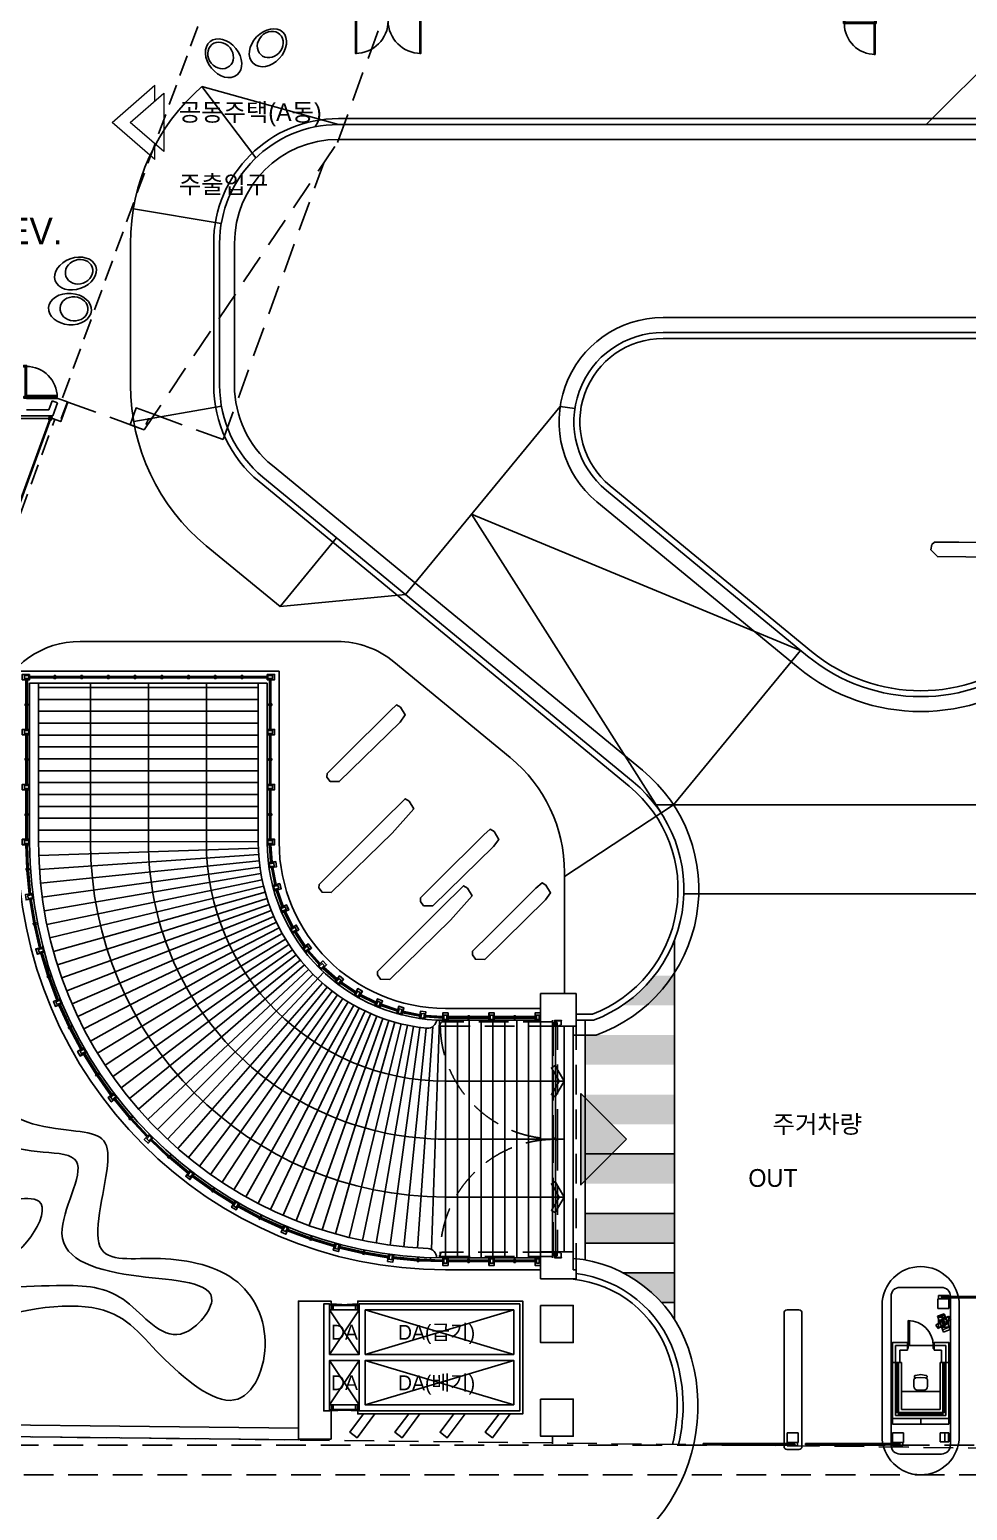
# Model space of a CAD drawing. Header units: millimetres. Extents: x -7616 to 421613, y 91067 to 341353.
# Drawn here: x 123997 to 155569, y 148621 to 198462 of the extents above; entities that cross this region are included whole.
import ezdxf
from ezdxf.enums import TextEntityAlignment as Align

# ---------------------------------------------------------------- set-up
doc = ezdxf.new("R2010")
doc.units = ezdxf.units.MM
doc.header["$LTSCALE"] = 500
doc.header["$MEASUREMENT"] = 0
for name, pattern in [('H0', [0.3, 0.2, -0.1]), ('HIDDEN', [2, 1, -1]), ('HOON1', [3, 2, -1])]:
    doc.linetypes.add(name, pattern=pattern)
doc.layers.get('0').update_dxf_attribs({"linetype": 'CONTINUOUS'})
doc.layers.add('e-plan', color=9, linetype='CONTINUOUS')
doc.styles.add('돋움', font='Dotum.ttf')

# ---------------------------------------------------------------- blocks, each defined once
blk = doc.blocks.new('A$C633402C3')
at = {"layer": 'e-plan'}
for points in [[(72412, 75186), (71734, 75186, -0.078605), (70658, 74186), (72412, 74186)], [(72412, 65186), (70687, 65186, -0.091551), (71980, 64186), (72412, 64186)]]:
    blk.add_hatch(color=256, dxfattribs=at).paths.add_polyline_path(points)
for p, q in [((72412, 63618), (72412, 76372)), ((69405, 65618), (69405, 73686)), ((69405, 69186), (72405, 69186)), ((69412, 69186), (72412, 69186)), ((69405, 67186), (72405, 67186)), ((69412, 67186), (72412, 67186)), ((69405, 66186), (72405, 66186)), ((69405, 66186), (72405, 66186)), ((69412, 66186), (72412, 66186)), ((69412, 66186), (72412, 66186)), ((70687, 65186), (72412, 65186)), ((71980, 64186), (72412, 64186))]:
    blk.add_line(p, q, dxfattribs=at)
for points in [[(81169, 89775), (81079, 89694), (81050, 89517), (81266, 89292), (84127, 89259), (85219, 89322), (85292, 89617), (85255, 89767), (84178, 89769), (81988, 89774)], [(81169, 89775), (81079, 89694), (81050, 89517), (81266, 89292), (84127, 89259), (85219, 89322), (85292, 89617), (85255, 89767), (84178, 89769), (81988, 89774)], [(60722, 81993), (60716, 81872), (60820, 81727), (61133, 81720), (63180, 83720), (63352, 83961), (63194, 84221), (63062, 84301), (62855, 84116), (61302, 82572)], [(60453, 78259), (60446, 78139), (60551, 77993), (60863, 77987), (62910, 79987), (63637, 80803), (63479, 81063), (63348, 81143), (62585, 80383), (61033, 78839)], [(63869, 77805), (63863, 77684), (63967, 77539), (64280, 77533), (66326, 79533), (66498, 79773), (66341, 80034), (66209, 80114), (66001, 79929), (64449, 78385)], [(65617, 76007), (65611, 75887), (65715, 75741), (66028, 75735), (68075, 77735), (68247, 77976), (68089, 78236), (67957, 78316), (67750, 78131), (66197, 76587)], [(62421, 75329), (62414, 75209), (62519, 75063), (62831, 75057), (64878, 77057), (65605, 77873), (65447, 78133), (65316, 78213), (64553, 77453), (63001, 75909)]]:
    blk.add_lwpolyline(points, close=True, dxfattribs=at)
blk.add_lwpolyline([(68711, 74586), (68711, 78665, 0.224207), (66889, 82526), (62968, 85752, 0.173861), (61062, 86436), (52403, 86436, 0.315299), (49584, 84462), (43369, 67386), (42758, 67386)], format="xyb", dxfattribs=at)
for points in [[(90552, 80936), (71790, 80936)], [(90889, 77936), (72721, 77936)], [(15397, 60476), (27680, 60317), (59755, 59958)], [(14699, 60086), (27675, 59917), (59755, 59557), (59755, 59958)]]:
    blk.add_lwpolyline(points, dxfattribs=at)
for centre, major_axis in [((57235, 106066), (-455, 562)), ((58729, 106420), (498, 525)), ((52252, 98819), (681, 243)), ((52066, 97622), (721, -50))]:
    blk.add_ellipse(centre, major_axis=major_axis, ratio=0.72962, dxfattribs=at)
at = {"layer": 'e-plan', "extrusion": (0, 0, -1)}
for centre, major_axis in [((57137, 106159), (-295, 365)), ((58808, 106529), (323, 340)), ((52372, 98880), (442, 157)), ((52201, 97631), (468, -33))]:
    blk.add_ellipse(centre, major_axis=major_axis, ratio=0.866923, start_param=-3.141592653589793, end_param=3.141592653589793, dxfattribs=at)
at = {"layer": 'e-plan'}
blk.add_open_spline([(48669, 77394), (49061, 77661), (50974, 77217), (48306, 70495), (52370, 69908), (53825, 69839), (52391, 65366), (54831, 65834), (57909, 65297), (59035, 62762), (57751, 59971), (54681, 62704), (53392, 64526), (47220, 63433), (46421, 59406), (40974, 61780), (42495, 65529), (46388, 64466), (47783, 65342), (50813, 66517), (48639, 66974), (45867, 66088), (44995, 68350), (47435, 71632), (48846, 73631), (48623, 75614), (48277, 77127), (48669, 77394)], degree=3, dxfattribs=at)
at = {"layer": 'e-plan', "start_tangent": (-0.999534, -0.030524), "end_tangent": (-0.999534, -0.030524)}
blk.add_spline([(50209, 67667), (47209, 68001), (46987, 69782), (48551, 71684), (49685, 69675), (52283, 68932), (51795, 66510), (54380, 65070), (56838, 64235), (55790, 63122), (53964, 64213), (51850, 64759), (48842, 64824), (50746, 66396), (51016, 67596), (50209, 67667)], degree=3, dxfattribs=at)
at = {"layer": 'e-plan'}
for points in [[(69405, 73186), (72405, 73186), (69405, 72186), (72405, 72186)], [(69412, 73186), (72412, 73186), (69412, 72186), (72412, 72186)], [(69405, 71186), (72405, 71186), (69405, 70186), (72405, 70186)], [(69412, 71186), (72412, 71186), (69412, 70186), (72412, 70186)], [(69405, 69186), (72405, 69186), (69405, 68186), (72405, 68186)], [(69412, 69186), (72412, 69186), (69412, 68186), (72412, 68186)], [(69405, 67186), (72405, 67186), (69405, 66186), (72405, 66186)], [(69412, 67186), (72412, 67186), (69412, 66186), (72412, 66186)]]:
    blk.add_solid(points, dxfattribs=at)
blk = doc.blocks.new('frame')
blk.add_lwpolyline([(15, 115), (0, 115), (0, -115), (15, -115)], close=True)
blk.add_lwpolyline([(15, -105), (145, -105), (175, -75), (175, -25), (195, -25), (195, 25), (195, 25), (145, 25), (145, 75), (115, 105), (15, 105)])
blk = doc.blocks.new('hinge')
at = {"layer": 'e-plan'}
for p, q in [((-50, 35), (-35, 50)), ((-50, -10), (-50, 35)), ((-35, 50), (80, 50)), ((50, 20), (80, 20)), ((50, 0), (50, 20)), ((50, 0), (50, -66)), ((-50, 0), (-50, -66)), ((-50, -66), (50, -66))]:
    blk.add_line(p, q, dxfattribs=at)
at = {"layer": 'e-plan', "linetype": 'HIDDEN', "ltscale": 20}
for radius in [40, 25]:
    blk.add_circle((0, 0), radius, dxfattribs=at)
at = {"layer": 'e-plan', "linetype": 'Continuous'}
for radius in [20, 18]:
    blk.add_circle((0, 0), radius, dxfattribs=at)
blk = doc.blocks.new('A$C43176598')
at = {"layer": 'e-plan', "linetype": 'HOON1'}
for points in [[(-80, 3900), (-50, 3900), (-50, 3814), (50, 3814), (50, 3915), (35, 3930), (-80, 3930), (-80, 3950), (-3828, 3950), (-3828, 3930), (-3858, 3930), (-3893, 3830), (-3893, 3813), (-3873, 3813), (-3873, 3804), (-95, 3804), (-95, 3824), (-80, 3824)], [(50, -3814), (-50, -3814), (-50, -3900), (-80, -3900), (-80, -3824), (-95, -3824), (-95, -3804), (-3828, -3804), (-3828, -3824), (-3858, -3824), (-3858, -3830), (-3893, -3930), (-3893, -3935), (-3924, -3935), (-3924, -3941), (-3873, -3941), (-3873, -3950), (-80, -3950), (-80, -3930), (35, -3930), (50, -3915)]]:
    blk.add_lwpolyline(points, close=True, dxfattribs=at)
for points in [[(-70, 52), (-50, 52), (-50, 22), (50, -12), (61, -12), (61, -44), (67, -44), (67, 8), (76, 8), (76, 3785), (56, 3785), (56, 3800), (-70, 3800), (-70, 52)], [(-70, -8), (-61, -8), (-61, 44), (-55, 44), (-55, 12), (-50, 12), (50, -22), (56, -22), (56, -52), (76, -52), (76, -3785), (56, -3785), (56, -3800), (-70, -3800), (-70, -8)]]:
    blk.add_lwpolyline(points, dxfattribs=at)
for centre, start, end in [((0, 3880), 180.9944, 270), ((0, -3880), 90, 180)]:
    blk.add_arc(centre, 3875, start, end, dxfattribs=at)
at = {"layer": 'e-plan', "linetype": 'HOON1', "xscale": -1, "rotation": 90}
for name, p in [('frame', (91, 3995)), ('hinge', (0, 3880))]:
    blk.add_blockref(name, p, dxfattribs=at)
at = {"layer": 'e-plan', "linetype": 'HOON1', "rotation": 90}
for name, p in [('hinge', (0, -3880)), ('frame', (91, -3995))]:
    blk.add_blockref(name, p, dxfattribs=at)
blk = doc.blocks.new('01420star03')
at = {"layer": 'e-plan'}
blk.add_lwpolyline([(0, -0.58), (1.75, 0.43), (1.5, 0.86), (0, 0), (-1.5, 0.86), (-1.75, 0.43)], close=True, dxfattribs=at)
blk = doc.blocks.new('A$C490C4C58')
at = {"layer": 'e-plan', "lineweight": 0}
for p, q in [((-150, 361), (-150, 625)), ((-150, -625), (-150, -361))]:
    blk.add_line(p, q, dxfattribs=at)
blk.add_lwpolyline([(-150, -625), (-872, 0), (-150, 625)], dxfattribs=at)
blk.add_lwpolyline([(0, 491), (0, -491), (-566, 0)], close=True, dxfattribs=at)
blk = doc.blocks.new('A$C6A435310')
at = {"layer": 'e-plan'}
for p, q in [((-2415, -5793), (-2415, -4953)), ((-2375, -5793), (-2375, -4953)), ((-2845, -6368), (-2845, -5793)), ((-2445, -5793), (-2845, -5793)), ((-2695, -6368), (-2695, -5943)), ((-2445, -5943), (-2695, -5943)), ((-2445, -5943), (-2445, -5793)), ((-1575, -5793), (-2415, -5793)), ((-1145, -5793), (-1545, -5793)), ((-1545, -5943), (-1545, -5793)), ((-1295, -5943), (-1545, -5943)), ((-1295, -6368), (-1295, -5943)), ((-1145, -6368), (-1145, -5793)), ((-2945, -6368), (-2945, -8243)), ((-2695, -6368), (-2845, -6368)), ((-2845, -8043), (-2845, -6418)), ((-2745, -8043), (-2745, -6418)), ((-2695, -6368), (-2645, -6368)), ((-2645, -7943), (-2645, -6368)), ((-1345, -7943), (-1345, -6368)), ((-1295, -6368), (-1345, -6368)), ((-1295, -6368), (-1145, -6368)), ((-1245, -8043), (-1245, -6418)), ((-1145, -8043), (-1145, -6418)), ((-1045, -6368), (-1045, -8243)), ((-2224, -6977), (-2224, -7162)), ((-2166, -6797), (-1995, -6770)), ((-1995, -6868), (-2158, -6884)), ((-1995, -6770), (-1995, -6770)), ((-1995, -6770), (-1995, -6770)), ((-1995, -6770), (-1994, -6770)), ((-1832, -6884), (-1995, -6868)), ((-1994, -6770), (-1994, -6770)), ((-1994, -6770), (-1824, -6797)), ((-1767, -7162), (-1767, -6977)), ((-2645, -7343), (-1345, -7343)), ((-2094, -7293), (-1897, -7293)), ((-2645, -7943), (-1345, -7943)), ((-2945, -8243), (-1045, -8243)), ((-2945, -8243), (-2945, -8443)), ((-2945, -8443), (-1045, -8443)), ((-2745, -8043), (-1245, -8043)), ((-2745, -8143), (-1245, -8143)), ((-1995, -8443), (-1995, -8243)), ((-1045, -8243), (-1045, -8443))]:
    blk.add_line(p, q, dxfattribs=at)
for points in [[(-2445, -5793), (-2445, -5693), (-2945, -5693), (-2945, -6368), (-2845, -6368)], [(-1545, -5793), (-1545, -5693), (-1045, -5693), (-1045, -6368), (-1145, -6368)]]:
    blk.add_lwpolyline(points, dxfattribs=at)
for points in [[(-2415, -5893), (-2445, -5893), (-2445, -5793), (-2415, -5793)], [(-1545, -5893), (-1575, -5893), (-1575, -5793), (-1545, -5793)], [(-2845, -6418), (-2845, -6368), (-2745, -6368), (-2745, -6418)], [(-2800, -6418), (-2800, -7205), (-2790, -7205), (-2790, -6418)], [(-1145, -6418), (-1145, -6368), (-1245, -6368), (-1245, -6418)], [(-1190, -6418), (-1190, -7205), (-1200, -7205), (-1200, -6418)], [(-2845, -7255), (-2845, -7205), (-2745, -7205), (-2745, -7255)], [(-2800, -8043), (-2800, -7255), (-2790, -7255), (-2790, -8043)], [(-1145, -7255), (-1145, -7205), (-1245, -7205), (-1245, -7255)], [(-1190, -8043), (-1190, -7255), (-1200, -7255), (-1200, -8043)], [(-2845, -8143), (-2845, -8043), (-2745, -8043), (-2745, -8143)], [(-2745, -8098), (-2020, -8098), (-2020, -8088), (-2745, -8088)], [(-2020, -8143), (-1970, -8143), (-1970, -8043), (-2020, -8043)], [(-1245, -8098), (-1970, -8098), (-1970, -8088), (-1245, -8088)], [(-1145, -8143), (-1145, -8043), (-1245, -8043), (-1245, -8143)]]:
    blk.add_lwpolyline(points, close=True, dxfattribs=at)
for centre, radius, start, end in [((-2415, -5793), 840, 0, 90), ((-2093, -6977), 131, 132.9707, 180.0284), ((-2166, -6841), 44.5, 157.6338, 180.0053), ((-2166, -6841), 44.5, 179.9948, 202.3662), ((-2166, -6841), 44.3, 135.1949, 157.6413), ((-2166, -6841), 44.3, 202.3587, 224.8051), ((-2166, -6841), 43.9, 112.642, 135.195), ((-2166, -6841), 43.9, 224.805, 247.358), ((-2166, -6840), 43.7, 90.0054, 112.6345), ((-2166, -6841), 43.7, 247.3655, 269.9946), ((-2166, -6841), 43.7, 270.0006, 281.1399), ((-1824, -6841), 43.7, 258.8601, 269.9994), ((-1824, -6840), 43.7, 67.3655, 89.9946), ((-1824, -6841), 43.7, 270.0054, 292.6345), ((-1898, -6977), 131, 359.9717, 46.7919), ((-1824, -6841), 43.9, 44.805, 67.358), ((-1824, -6841), 43.9, 292.642, 315.195), ((-1824, -6841), 44.3, 22.3587, 44.8051), ((-1824, -6841), 44.3, 315.1949, 337.6413), ((-1824, -6841), 44.5, 359.9948, 22.3662), ((-1824, -6841), 44.5, 337.6338, 0.0052), ((-2093, -7162), 131, 179.9611, 269.9611), ((-1897, -7162), 131, 270.0389, 0.0389)]:
    blk.add_arc(centre, radius, start, end, dxfattribs=at)
blk = doc.blocks.new('A$C59DA3BDD')
at = {"layer": 'e-plan'}
for points in [[(-14000, 5640), (-14000, 5460), (-14250, 5460), (-14250, 5640)], [(-14001, 5639), (-14001, 5461), (-14249, 5461), (-14249, 5639)], [(-14025, 5600), (-14025, 5500), (-14175, 5500), (-14175, 5600)], [(-13175, 5530), (-13175, 5570), (-14000, 5570), (-14000, 5530)], [(-13175, 5600), (-13125, 5600), (-13125, 5500), (-13175, 5500)], [(-12275, 5530), (-12275, 5570), (-13125, 5570), (-13125, 5530)], [(-12275, 5600), (-12225, 5600), (-12225, 5500), (-12275, 5500)], [(-11375, 5530), (-11375, 5570), (-12225, 5570), (-12225, 5530)], [(-11375, 5600), (-11325, 5600), (-11325, 5500), (-11375, 5500)], [(-10475, 5530), (-10475, 5570), (-11325, 5570), (-11325, 5530)], [(-10475, 5600), (-10425, 5600), (-10425, 5500), (-10475, 5500)], [(-9575, 5530), (-9575, 5570), (-10425, 5570), (-10425, 5530)], [(-9575, 5600), (-9525, 5600), (-9525, 5500), (-9575, 5500)], [(-8675, 5530), (-8675, 5570), (-9525, 5570), (-9525, 5530)], [(-8675, 5600), (-8625, 5600), (-8625, 5500), (-8675, 5500)], [(-7775, 5530), (-7775, 5570), (-8625, 5570), (-8625, 5530)], [(-7775, 5600), (-7725, 5600), (-7725, 5500), (-7775, 5500)], [(-6875, 5530), (-6875, 5570), (-7725, 5570), (-7725, 5530)], [(-6875, 5600), (-6825, 5600), (-6825, 5500), (-6875, 5500)], [(-6825, 5530), (-6825, 5570), (-6000, 5570), (-6000, 5530)], [(-6000, 5640), (-6000, 5460), (-5750, 5460), (-5750, 5640)], [(-5999, 5639), (-5999, 5461), (-5751, 5461), (-5751, 5639)], [(-5975, 5600), (-5975, 5500), (-5825, 5500), (-5825, 5600)], [(-14075, 5460), (-14125, 5460), (-14125, 4650), (-14075, 4650)], [(-14098, 5460), (-14102, 5460), (-14102, 4650), (-14098, 4650)], [(-5925, 5460), (-5875, 5460), (-5875, 4650), (-5925, 4650)], [(-5902, 5460), (-5898, 5460), (-5898, 4650), (-5902, 4650)], [(-14150, 4650), (-14150, 4600), (-14050, 4600), (-14050, 4650)], [(-14075, 3790), (-14125, 3790), (-14125, 4600), (-14075, 4600)], [(-14098, 3790), (-14102, 3790), (-14102, 4600), (-14098, 4600)], [(-5850, 4650), (-5850, 4600), (-5950, 4600), (-5950, 4650)], [(-5925, 3790), (-5875, 3790), (-5875, 4600), (-5925, 4600)], [(-5902, 3790), (-5898, 3790), (-5898, 4600), (-5902, 4600)], [(-14000, 3790), (-14000, 3610), (-14250, 3610), (-14250, 3790)], [(-14001, 3789), (-14001, 3611), (-14249, 3611), (-14249, 3789)], [(-14025, 3750), (-14025, 3650), (-14175, 3650), (-14175, 3750)], [(-14075, 3610), (-14125, 3610), (-14125, 2800), (-14075, 2800)], [(-14098, 3610), (-14102, 3610), (-14102, 2800), (-14098, 2800)], [(-6000, 3790), (-6000, 3610), (-5750, 3610), (-5750, 3790)], [(-5999, 3789), (-5999, 3611), (-5751, 3611), (-5751, 3789)], [(-5975, 3750), (-5975, 3650), (-5825, 3650), (-5825, 3750)], [(-5925, 3610), (-5875, 3610), (-5875, 2800), (-5925, 2800)], [(-5902, 3610), (-5898, 3610), (-5898, 2800), (-5902, 2800)], [(-14150, 2750), (-14150, 2800), (-14050, 2800), (-14050, 2750)], [(-14075, 1940), (-14125, 1940), (-14125, 2750), (-14075, 2750)], [(-14098, 1940), (-14102, 1940), (-14102, 2750), (-14098, 2750)], [(-5850, 2750), (-5850, 2800), (-5950, 2800), (-5950, 2750)], [(-5925, 1940), (-5875, 1940), (-5875, 2750), (-5925, 2750)], [(-5902, 1940), (-5898, 1940), (-5898, 2750), (-5902, 2750)], [(-14000, 1940), (-14000, 1760), (-14250, 1760), (-14250, 1940)], [(-14001, 1939), (-14001, 1761), (-14249, 1761), (-14249, 1939)], [(-14025, 1900), (-14025, 1800), (-14175, 1800), (-14175, 1900)], [(-14075, 1760), (-14125, 1760), (-14125, 950), (-14075, 950)], [(-14098, 1760), (-14102, 1760), (-14102, 950), (-14098, 950)], [(-6000, 1940), (-6000, 1760), (-5750, 1760), (-5750, 1940)], [(-5999, 1939), (-5999, 1761), (-5751, 1761), (-5751, 1939)], [(-5975, 1900), (-5975, 1800), (-5825, 1800), (-5825, 1900)], [(-5925, 1760), (-5875, 1760), (-5875, 950), (-5925, 950)], [(-5902, 1760), (-5898, 1760), (-5898, 950), (-5902, 950)], [(-14150, 950), (-14150, 900), (-14050, 900), (-14050, 950)], [(-14075, 90), (-14125, 90), (-14125, 900), (-14075, 900)], [(-14098, 90), (-14102, 90), (-14102, 900), (-14098, 900)], [(-5850, 950), (-5850, 900), (-5950, 900), (-5950, 950)], [(-5925, 90), (-5875, 90), (-5875, 900), (-5925, 900)], [(-5902, 90), (-5898, 90), (-5898, 900), (-5902, 900)], [(-14000, 90), (-14000, -90), (-14250, -90), (-14250, 90)], [(-14001, 89), (-14001, -89), (-14249, -89), (-14249, 89)], [(-14025, 50), (-14025, -50), (-14175, -50), (-14175, 50)], [(-6000, 90), (-6000, -90), (-5750, -90), (-5750, 90)], [(-5999, 89), (-5999, -89), (-5751, -89), (-5751, 89)], [(-5975, 50), (-5975, -50), (-5825, -50), (-5825, 50)], [(-14075, -90), (-14125, -90), (-14096, -899), (-14046, -896)], [(-14074, -897), (-14069, -897), (-14097, -90), (-14102, -90)], [(-5924, -90), (-5874, -90), (-5836, -678), (-5885, -684)], [(-5863, -681), (-5858, -680), (-5897, -90), (-5902, -90)], [(-14118, -950), (-14121, -901), (-14022, -894), (-14018, -944)], [(-13966, -1748), (-14016, -1754), (-14093, -949), (-14043, -945)], [(-14071, -947), (-14066, -947), (-13988, -1751), (-13993, -1751)], [(-5960, -694), (-5937, -872), (-5689, -840), (-5713, -661)], [(-5959, -695), (-5936, -871), (-5690, -839), (-5714, -663)], [(-5930, -730), (-5917, -829), (-5769, -810), (-5782, -711)], [(-5746, -1446), (-5697, -1433), (-5812, -856), (-5862, -863)], [(-5840, -860), (-5835, -859), (-5719, -1439), (-5724, -1441)], [(-5819, -1466), (-5772, -1640), (-5531, -1575), (-5577, -1401)], [(-5817, -1467), (-5771, -1638), (-5532, -1574), (-5578, -1403)], [(-5784, -1498), (-5758, -1595), (-5614, -1556), (-5639, -1459)], [(-13892, -1738), (-13868, -1917), (-14116, -1949), (-14140, -1771)], [(-13893, -1739), (-13870, -1916), (-14115, -1948), (-14138, -1772)], [(-13912, -1781), (-13898, -1880), (-14047, -1900), (-14060, -1801)], [(-13943, -1926), (-13992, -1933), (-13858, -2731), (-13809, -2721)], [(-13836, -2727), (-13831, -2726), (-13965, -1929), (-13970, -1930)], [(-5699, -1620), (-5651, -1607), (-5462, -2165), (-5508, -2184)], [(-5487, -2175), (-5482, -2173), (-5673, -1613), (-5677, -1614)], [(-5509, -2379), (-5578, -2213), (-5347, -2117), (-5278, -2284)], [(-5508, -2378), (-5576, -2214), (-5347, -2119), (-5279, -2283)], [(-5501, -2333), (-5539, -2240), (-5401, -2183), (-5362, -2275)], [(-5176, -2884), (-5132, -2859), (-5393, -2331), (-5439, -2350)], [(-5418, -2342), (-5413, -2340), (-5152, -2870), (-5156, -2873)], [(-13883, -2736), (-13873, -2785), (-13775, -2766), (-13785, -2716)], [(-13618, -3556), (-13667, -3569), (-13849, -2780), (-13800, -2770)], [(-13827, -2776), (-13822, -2775), (-13640, -3562), (-13645, -3563)], [(-5151, -3078), (-5241, -2922), (-5025, -2797), (-4935, -2953)], [(-5151, -3076), (-5240, -2922), (-5025, -2799), (-4936, -2953)], [(-5150, -3031), (-5200, -2944), (-5070, -2869), (-5020, -2956)], [(-5086, -3040), (-5042, -3015), (-4715, -3505), (-4755, -3535)], [(-4737, -3521), (-4733, -3518), (-5062, -3026), (-5066, -3029)], [(-4705, -3724), (-4815, -3581), (-4617, -3429), (-4507, -3572)], [(-4705, -3722), (-4813, -3581), (-4617, -3431), (-4509, -3572)], [(-13546, -3537), (-13500, -3710), (-13741, -3775), (-13788, -3601)], [(-13547, -3538), (-13501, -3710), (-13740, -3774), (-13786, -3602)], [(-13560, -3582), (-13534, -3678), (-13679, -3717), (-13705, -3620)], [(-13572, -3730), (-13620, -3743), (-13383, -4517), (-13336, -4501)], [(-13362, -4509), (-13357, -4508), (-13594, -3736), (-13598, -3737)], [(-4710, -3677), (-4771, -3598), (-4652, -3506), (-4591, -3586)], [(-4253, -4126), (-4217, -4090), (-4606, -3647), (-4645, -3678)], [(-4627, -3664), (-4623, -3661), (-4233, -4106), (-4237, -4110)], [(-4306, -4179), (-4179, -4306), (-4002, -4130), (-4130, -4002)], [(-4305, -4179), (-4179, -4305), (-4004, -4130), (-4130, -4004)], [(-4260, -4190), (-4190, -4260), (-4084, -4154), (-4154, -4084)], [(-4126, -4253), (-4090, -4217), (-3647, -4606), (-3678, -4645)], [(-3664, -4627), (-3661, -4623), (-4106, -4233), (-4110, -4237)], [(-13391, -4572), (-13407, -4525), (-13312, -4493), (-13296, -4540)], [(-13038, -5303), (-13084, -5322), (-13367, -4564), (-13320, -4548)], [(-13346, -4557), (-13341, -4555), (-13059, -5312), (-13063, -5314)], [(-3724, -4705), (-3581, -4815), (-3429, -4617), (-3572, -4507)], [(-3722, -4705), (-3581, -4813), (-3431, -4617), (-3572, -4509)], [(-3677, -4710), (-3598, -4771), (-3506, -4652), (-3586, -4591)], [(-3040, -5086), (-3015, -5042), (-3505, -4715), (-3535, -4755)], [(-3521, -4737), (-3518, -4733), (-3026, -5062), (-3029, -5066)], [(-2922, -5241), (-3078, -5151), (-2953, -4935), (-2797, -5025)], [(-2922, -5240), (-3076, -5151), (-2953, -4936), (-2799, -5025)], [(-12900, -5441), (-12969, -5274), (-13200, -5370), (-13131, -5536)], [(-12901, -5440), (-12969, -5276), (-13198, -5371), (-13130, -5535)], [(-12938, -5413), (-12977, -5321), (-13115, -5378), (-13077, -5471)], [(-12969, -5469), (-13015, -5488), (-12679, -6225), (-12635, -6203)], [(-12659, -6215), (-12655, -6213), (-12990, -5478), (-12994, -5480)], [(-2944, -5200), (-3031, -5150), (-2956, -5020), (-2869, -5070)], [(-2884, -5176), (-2859, -5132), (-2331, -5393), (-2350, -5439)], [(-2342, -5418), (-2340, -5413), (-2870, -5152), (-2873, -5156)], [(-2213, -5578), (-2379, -5509), (-2284, -5278), (-2117, -5347)], [(-2214, -5576), (-2378, -5508), (-2283, -5279), (-2119, -5347)], [(-2240, -5539), (-2333, -5501), (-2275, -5362), (-2183, -5401)], [(-1620, -5699), (-1607, -5651), (-2165, -5462), (-2184, -5508)], [(-2175, -5487), (-2173, -5482), (-1613, -5673), (-1614, -5677)], [(-1640, -5772), (-1466, -5819), (-1401, -5577), (-1575, -5531)], [(-1638, -5771), (-1467, -5817), (-1403, -5578), (-1574, -5532)], [(-1595, -5758), (-1498, -5784), (-1459, -5639), (-1556, -5614)], [(-1446, -5746), (-1433, -5697), (-856, -5812), (-863, -5862)], [(-860, -5840), (-859, -5835), (-1439, -5719), (-1441, -5724)], [(-694, -5960), (-872, -5937), (-840, -5689), (-661, -5713)], [(-695, -5959), (-871, -5936), (-839, -5690), (-663, -5714)], [(-730, -5930), (-829, -5917), (-810, -5769), (-711, -5782)], [(-90, -5924), (-90, -5874), (-678, -5836), (-684, -5885)], [(-681, -5863), (-680, -5858), (-90, -5897), (-90, -5902)], [(-90, -6000), (90, -6000), (90, -5750), (-90, -5750)], [(-89, -5999), (89, -5999), (89, -5751), (-89, -5751)], [(-50, -5975), (50, -5975), (50, -5825), (-50, -5825)], [(90, -5925), (90, -5875), (752, -5875), (752, -5925)], [(90, -5902), (90, -5897), (752, -5897), (752, -5902)], [(752, -5850), (802, -5850), (802, -5950), (752, -5950)], [(1465, -5925), (1465, -5875), (802, -5875), (802, -5925)], [(1465, -5902), (1465, -5897), (802, -5897), (802, -5902)], [(1465, -6000), (1645, -6000), (1645, -5750), (1465, -5750)], [(1466, -5999), (1644, -5999), (1644, -5751), (1466, -5751)], [(1505, -5975), (1605, -5975), (1605, -5825), (1505, -5825)], [(1645, -5925), (1645, -5875), (2307, -5875), (2307, -5925)], [(1645, -5902), (1645, -5897), (2307, -5897), (2307, -5902)], [(2307, -5850), (2357, -5850), (2357, -5950), (2307, -5950)], [(3020, -5925), (3020, -5875), (2357, -5875), (2357, -5925)], [(3020, -5902), (3020, -5897), (2357, -5897), (2357, -5902)], [(3020, -6000), (3200, -6000), (3200, -5750), (3020, -5750)], [(3021, -5999), (3199, -5999), (3199, -5751), (3021, -5751)], [(3060, -5975), (3160, -5975), (3160, -5825), (3060, -5825)], [(-12702, -6236), (-12680, -6281), (-12590, -6237), (-12612, -6192)], [(-12234, -6959), (-12277, -6984), (-12657, -6270), (-12612, -6248)], [(-12637, -6260), (-12633, -6258), (-12254, -6971), (-12258, -6973)], [(-12079, -7078), (-12169, -6922), (-12386, -7047), (-12296, -7203)], [(-12081, -7078), (-12170, -6924), (-12384, -7047), (-12295, -7201)], [(-12121, -7056), (-12171, -6969), (-12301, -7044), (-12251, -7131)], [(-12144, -7115), (-12187, -7140), (-11758, -7827), (-11717, -7799)], [(-11740, -7814), (-11736, -7811), (-12164, -7127), (-12168, -7129)], [(-11751, -7882), (-11779, -7841), (-11696, -7785), (-11668, -7827)], [(-11221, -8497), (-11261, -8527), (-11731, -7868), (-11689, -7840)], [(-11712, -7856), (-11708, -7853), (-11239, -8510), (-11243, -8513)], [(-11052, -8594), (-11162, -8451), (-11360, -8603), (-11250, -8746)], [(-11054, -8594), (-11162, -8453), (-11358, -8604), (-11250, -8745)], [(-11096, -8578), (-11157, -8498), (-11276, -8590), (-11215, -8669)], [(-11111, -8640), (-11151, -8670), (-10636, -9294), (-10599, -9261)], [(-10619, -9280), (-10616, -9276), (-11129, -8653), (-11133, -8656)], [(-10655, -9311), (-10622, -9349), (-10547, -9283), (-10580, -9245)], [(-10016, -9889), (-10051, -9924), (-10603, -9332), (-10566, -9299)], [(-10586, -9317), (-10583, -9314), (-10032, -9905), (-10035, -9908)], [(-9963, -9836), (-9836, -9963), (-10013, -10140), (-10140, -10013)], [(-9963, -9838), (-9838, -9963), (-10013, -10138), (-10138, -10013)], [(-9953, -9882), (-9882, -9953), (-9988, -10059), (-10059, -9988)], [(-9889, -10016), (-9924, -10051), (-9332, -10603), (-9299, -10566)], [(-9317, -10586), (-9314, -10583), (-9905, -10032), (-9908, -10035)], [(-9311, -10655), (-9349, -10622), (-9283, -10547), (-9245, -10580)], [(-8640, -11111), (-8670, -11151), (-9294, -10636), (-9261, -10599)], [(-9280, -10619), (-9276, -10616), (-8653, -11129), (-8656, -11133)], [(-8594, -11052), (-8451, -11162), (-8603, -11360), (-8746, -11250)], [(-8594, -11054), (-8453, -11162), (-8604, -11358), (-8745, -11250)], [(-8578, -11096), (-8498, -11157), (-8590, -11276), (-8669, -11215)], [(-8497, -11221), (-8527, -11261), (-7868, -11731), (-7840, -11689)], [(-7856, -11712), (-7853, -11708), (-8510, -11239), (-8513, -11243)], [(-7882, -11751), (-7841, -11779), (-7785, -11696), (-7827, -11668)], [(-7115, -12144), (-7140, -12187), (-7827, -11758), (-7799, -11717)], [(-7814, -11740), (-7811, -11736), (-7127, -12164), (-7129, -12168)], [(-6922, -12169), (-7078, -12079), (-7203, -12296), (-7047, -12386)], [(-6924, -12170), (-7078, -12081), (-7201, -12295), (-7047, -12384)], [(-6969, -12171), (-7056, -12121), (-7131, -12251), (-7044, -12301)], [(-6959, -12234), (-6984, -12277), (-6270, -12657), (-6248, -12612)], [(-6260, -12637), (-6258, -12633), (-6971, -12254), (-6973, -12258)], [(-6236, -12702), (-6281, -12680), (-6237, -12590), (-6192, -12612)], [(-5469, -12969), (-5488, -13015), (-6225, -12679), (-6203, -12635)], [(-6215, -12659), (-6213, -12655), (-5478, -12990), (-5480, -12994)], [(-5274, -12969), (-5441, -12900), (-5536, -13131), (-5370, -13200)], [(-5276, -12969), (-5440, -12901), (-5535, -13130), (-5371, -13198)], [(-5321, -12977), (-5413, -12938), (-5471, -13077), (-5378, -13115)], [(-5303, -13038), (-5322, -13084), (-4564, -13367), (-4548, -13320)], [(-4557, -13346), (-4555, -13341), (-5312, -13059), (-5314, -13063)], [(-4572, -13391), (-4525, -13407), (-4493, -13312), (-4540, -13296)], [(-3730, -13572), (-3743, -13620), (-4517, -13383), (-4501, -13336)], [(-4509, -13362), (-4508, -13357), (-3736, -13594), (-3737, -13598)], [(-3710, -13500), (-3537, -13546), (-3601, -13788), (-3775, -13741)], [(-3710, -13501), (-3538, -13547), (-3602, -13786), (-3774, -13740)], [(-3678, -13534), (-3582, -13560), (-3620, -13705), (-3717, -13679)], [(-3556, -13618), (-3569, -13667), (-2780, -13849), (-2770, -13800)], [(-2776, -13827), (-2775, -13822), (-3562, -13640), (-3563, -13645)], [(-2736, -13883), (-2785, -13873), (-2766, -13775), (-2716, -13785)], [(-1926, -13943), (-1933, -13992), (-2731, -13858), (-2721, -13809)], [(-2727, -13836), (-2726, -13831), (-1929, -13965), (-1930, -13970)], [(-1738, -13892), (-1917, -13868), (-1949, -14116), (-1771, -14140)], [(-1739, -13893), (-1916, -13870), (-1948, -14115), (-1772, -14138)], [(-1781, -13912), (-1880, -13898), (-1900, -14047), (-1801, -14060)], [(-1748, -13966), (-1754, -14016), (-949, -14093), (-945, -14043)], [(-947, -14071), (-947, -14066), (-1751, -13988), (-1751, -13993)], [(-950, -14118), (-901, -14121), (-894, -14022), (-944, -14018)], [(-90, -14075), (-90, -14125), (-899, -14096), (-896, -14046)], [(-897, -14074), (-897, -14069), (-90, -14097), (-90, -14102)], [(-90, -14000), (90, -14000), (90, -14250), (-90, -14250)], [(-89, -14001), (89, -14001), (89, -14249), (-89, -14249)], [(-50, -14025), (50, -14025), (50, -14175), (-50, -14175)], [(90, -14075), (90, -14125), (752, -14125), (752, -14075)], [(90, -14097), (90, -14102), (752, -14102), (752, -14097)], [(752, -14150), (802, -14150), (802, -14050), (752, -14050)], [(1465, -14075), (1465, -14125), (802, -14125), (802, -14075)], [(1465, -14097), (1465, -14102), (802, -14102), (802, -14097)], [(1465, -14000), (1645, -14000), (1645, -14250), (1465, -14250)], [(1466, -14001), (1644, -14001), (1644, -14249), (1466, -14249)], [(1505, -14025), (1605, -14025), (1605, -14175), (1505, -14175)], [(1645, -14075), (1645, -14125), (2307, -14125), (2307, -14075)], [(1645, -14097), (1645, -14102), (2307, -14102), (2307, -14097)], [(2307, -14150), (2357, -14150), (2357, -14050), (2307, -14050)], [(3020, -14075), (3020, -14125), (2357, -14125), (2357, -14075)], [(3020, -14097), (3020, -14102), (2357, -14102), (2357, -14097)], [(3020, -14000), (3200, -14000), (3200, -14250), (3020, -14250)], [(3021, -14001), (3199, -14001), (3199, -14249), (3021, -14249)], [(3060, -14025), (3160, -14025), (3160, -14175), (3060, -14175)]]:
    blk.add_lwpolyline(points, close=True, dxfattribs=at)
blk = doc.blocks.new('A$C5A682445')
at = {"layer": 'e-plan', "linetype": 'HOON1'}
blk.add_lwpolyline([(-90446, -166145), (-90407, -140868), (-90357, -109573), (-343202, -106610), (-343202, -106610), (-343202, -106610), (-343202, -106610), (-343202, -106610)], dxfattribs=at)
blk = doc.blocks.new('A$C443C0B92')
at = {"layer": 'e-plan', "linetype": 'Continuous'}
for p, q in [((-38, 2399), (-38, 2029)), ((282, 2399), (-38, 2399)), ((282, 2029), (-38, 2029)), ((282, 2399), (282, 2029)), ((282, 2029), (282, 2380)), ((282, 2380), (402, 2380)), ((402, 2029), (282, 2029)), ((315, 2280), (364, 2280)), ((315, -800), (315, 2280)), ((364, -800), (364, 2280)), ((402, 2029), (402, 2380)), ((315, 1890), (364, 1890)), ((315, 1591), (315, 1890)), ((364, 1591), (315, 1591)), ((364, 1890), (364, 1591)), ((315, 993), (315, 1292)), ((364, 1292), (364, 993)), ((364, 993), (315, 993)), ((315, 395), (315, 694)), ((315, 694), (364, 694)), ((364, 694), (364, 395)), ((364, 395), (315, 395)), ((315, -202), (315, 96)), ((364, 96), (364, -202)), ((315, -800), (315, -501)), ((315, -501), (364, -501)), ((315, -800), (364, -800)), ((364, -800), (315, -800)), ((364, -800), (315, -800)), ((364, -501), (364, -800))]:
    blk.add_line(p, q, dxfattribs=at)
at = {"layer": 'e-plan'}
blk.add_lwpolyline([(422, 1929, 0.414214), (522, 2029), (522, 2429, 0.414214), (422, 2529), (-4078, 2529, 0.414214), (-4178, 2429), (-4178, 2029, 0.414214), (-4078, 1929)], format="xyb", close=True, dxfattribs=at)
for points in [[(315, 1591), (315, 1890), (364, 1890)], [(315, 1591), (364, 1890), (364, 1591)], [(315, 993), (315, 1292), (364, 1292)], [(315, 993), (364, 1292), (364, 993)], [(315, 395), (315, 694), (364, 694)], [(315, 395), (364, 694), (364, 395)], [(315, -202), (315, 96), (364, 96)], [(315, -202), (364, 96), (364, -202)], [(315, -800), (315, -501), (364, -501)], [(315, -800), (364, -501), (364, -800)]]:
    blk.add_solid(points, dxfattribs=at)
blk = doc.blocks.new('A$C6D266A4B')
at = {"layer": 'e-plan', "linetype": 'Continuous'}
for p, q in [((-402, 3299), (-352, 3299)), ((-402, 3299), (-352, 3299)), ((-352, 3299), (-402, 3299)), ((-402, 3000), (-402, 3299)), ((-402, 3199), (-402, 119)), ((-352, 3000), (-402, 3000)), ((-352, 3299), (-352, 3000)), ((-352, 3199), (-352, 119)), ((-402, 2303), (-402, 2602)), ((-352, 2602), (-352, 2303)), ((-402, 2004), (-352, 2004)), ((-402, 1705), (-402, 2004)), ((-352, 2004), (-352, 1705)), ((-352, 1705), (-402, 1705)), ((-402, 1406), (-352, 1406)), ((-402, 1107), (-402, 1406)), ((-352, 1406), (-352, 1107)), ((-402, 509), (-402, 808)), ((-402, 808), (-352, 808)), ((-352, 509), (-402, 509)), ((-352, 808), (-352, 509)), ((-440, 370), (-320, 370)), ((-440, 370), (-440, 19)), ((-320, 19), (-440, 19)), ((-352, 119), (-402, 119)), ((-320, 370), (0, 370)), ((-320, 370), (-320, 19)), ((-320, 0), (-320, 370)), ((-320, 0), (0, 0)), ((0, 0), (0, 370))]:
    blk.add_line(p, q, dxfattribs=at)
at = {"layer": 'e-plan'}
for points in [[(-352, 3299), (-402, 3000), (-402, 3299)], [(-352, 3299), (-352, 3000), (-402, 3000)], [(-352, 2602), (-402, 2303), (-402, 2602)], [(-352, 2602), (-352, 2303), (-402, 2303)], [(-352, 2004), (-402, 1705), (-402, 2004)], [(-352, 2004), (-352, 1705), (-402, 1705)], [(-352, 1406), (-402, 1107), (-402, 1406)], [(-352, 1406), (-352, 1107), (-402, 1107)], [(-352, 808), (-402, 509), (-402, 808)], [(-352, 808), (-352, 509), (-402, 509)]]:
    blk.add_solid(points, dxfattribs=at)
blk = doc.blocks.new('A$C05AC6260')
at = {"layer": 'e-plan'}
for p, q in [((-240, 205), (-772, 2)), ((-772, 2), (-687, -222)), ((-608, -192), (-693, 32)), ((-651, 178), (-541, 256)), ((-347, -249), (-651, 178)), ((-605, -164), (-605, 165)), ((-276, 165), (-605, 165)), ((-541, 256), (-237, -171)), ((-275, -165), (-275, 164)), ((-272, 192), (-187, -32)), ((-240, 205), (-154, -20)), ((-154, -20), (-687, -222)), ((-604, -165), (-275, -165)), ((-237, -171), (-347, -249))]:
    blk.add_line(p, q, dxfattribs=at)
for radius in [120, 54.4, 30]:
    blk.add_circle((-440, 0), radius, dxfattribs=at)
blk = doc.blocks.new('A$C2C1F0DBE')
at = {"layer": 'e-plan'}
for p, q in [((-150, -365), (-150, -665)), ((150, -365), (-150, -365)), ((150, -665), (150, -365)), ((-155, -653), (-155, -528)), ((155, -528), (-155, -528)), ((155, -653), (-155, -653)), ((-150, -665), (150, -665)), ((155, -528), (155, -653))]:
    blk.add_line(p, q, dxfattribs=at)
blk = doc.blocks.new('fsd1100-100')
at = {"layer": 'e-plan'}
for p, q in [((1070, 0), (30, 0)), ((1055, -45), (45, -45))]:
    blk.add_line(p, q, dxfattribs=at)
blk.add_lwpolyline([(30, 1040), (70, 1040), (70, 1030), (70, 20), (70, 0), (30, 0)], close=True, dxfattribs=at)
for points in [[(0, 0), (0, -100), (45, -100), (45, -45), (30, -45), (30, 0), (0, 0)], [(1100, 0), (1100, -100), (1055, -100), (1055, -45), (1070, -45), (1070, 0), (1100, 0)]]:
    blk.add_lwpolyline(points, dxfattribs=at)
blk.add_arc((30, 0), 1040, 0, 90, dxfattribs=at)
blk = doc.blocks.new('fssd1100-100')
at = {"layer": 'e-plan', "ltscale": 0.5}
for p, q in [((35, 910), (35, 120)), ((60, 910), (60, 120)), ((85, 910), (85, 120))]:
    blk.add_line(p, q, dxfattribs=at)
at = {"layer": 'e-plan'}
for p, q in [((35, 0), (1065, 0)), ((1050, -50), (50, -50))]:
    blk.add_line(p, q, dxfattribs=at)
for points in [[(85, 910), (35, 910), (35, 1030), (85, 1030)], [(35, 0), (35, -50), (50, -50), (50, -100), (0, -100), (0, 0)], [(85, 0), (35, 0), (35, 120), (85, 120)], [(1065, 0), (1065, -50), (1050, -50), (1050, -100), (1100, -100), (1100, 0)]]:
    blk.add_lwpolyline(points, close=True, dxfattribs=at)
blk.add_arc((35, 0), 1030, 0, 90.0002, dxfattribs=at)

msp = doc.modelspace()

# ---------------------------------------------------------------- hatches: boundary and pattern name
at = {"layer": 'e-plan'}
msp.add_hatch(color=256, dxfattribs=at).paths.add_polyline_path([(144096, 161113), (142558, 159575), (142558, 162651)])

# ---------------------------------------------------------------- linework, layer by layer
at = {"layer": 'e-plan', "linetype": 'HOON1', "ltscale": 0.7}
for p, q in [((129655, 198568), (125081, 186001)), ((123688, 182173), (124841, 185343))]:
    msp.add_line(p, q, dxfattribs=at)
at = {"layer": 'e-plan'}
for p, q in [((157180, 198264), (154184, 195268)), ((131613, 194143), (129800, 196550)), ((134394, 195268), (129800, 196550)), ((134394, 195468), (173609, 195468)), ((134394, 195268), (173609, 195268)), ((134394, 194768), (173609, 194768)), ((127491, 192430), (130450, 191932)), ((127394, 186490), (127394, 191268)), ((130194, 186490), (130194, 191268)), ((130394, 186490), (130394, 191268)), ((130894, 186490), (130894, 191268)), ((124640, 185668), (124751, 185972)), ((124751, 185972), (124939, 185904)), ((114041, 185468), (124780, 185468)), ((123897, 185668), (124640, 185668)), ((124780, 185468), (124939, 185904)), ((127502, 185268), (130456, 185792)), ((136651, 179453), (141859, 185782)), ((141859, 185782), (142354, 185709)), ((144631, 173533), (132170, 183787)), ((144186, 172993), (131726, 183247)), ((144313, 173147), (131853, 183401)), ((132428, 179043), (129946, 181085)), ((132428, 179043), (134334, 181359)), ((136651, 179453), (132428, 179043)), ((145674, 172368), (149950, 177565)), ((132397, 176868), (123597, 176868)), ((123997, 176468), (123997, 171118)), ((131997, 176468), (123997, 176468)), ((124297, 176468), (124297, 171118)), ((126047, 176468), (126047, 171118)), ((129947, 176468), (129947, 171118)), ((131697, 176468), (131697, 171118)), ((131997, 176468), (131997, 171118)), ((132397, 176868), (132397, 171118)), ((131697, 176318), (124297, 176318)), ((131697, 175918), (124297, 175918)), ((131697, 175518), (124297, 175518)), ((131697, 175118), (124297, 175118)), ((131697, 174718), (124297, 174718)), ((131697, 174318), (124297, 174318)), ((131697, 173918), (124297, 173918)), ((131697, 173518), (124297, 173518)), ((131697, 173118), (124297, 173118)), ((131697, 172718), (124297, 172718)), ((131697, 172318), (124297, 172318)), ((145674, 172368), (142003, 169962)), ((131697, 171918), (124297, 171918)), ((131697, 171518), (124297, 171518)), ((124297, 171133), (131697, 171125)), ((124304, 170665), (131700, 170910)), ((124328, 170198), (131711, 170695)), ((124367, 169731), (131729, 170480)), ((124423, 169266), (131755, 170267)), ((124494, 168804), (131787, 170054)), ((124581, 168344), (131827, 169842)), ((124683, 167887), (131875, 169632)), ((124802, 167434), (131929, 169424)), ((124935, 166985), (131990, 169218)), ((125084, 166541), (132059, 169013)), ((125248, 166103), (132134, 168812)), ((125427, 165670), (132216, 168613)), ((125620, 165244), (132305, 168417)), ((125828, 164825), (132401, 168224)), ((126050, 164412), (132503, 168035)), ((126286, 164008), (132612, 167849)), ((126536, 163612), (132727, 167667)), ((126799, 163225), (132848, 167488)), ((127075, 162847), (132975, 167315)), ((127364, 162479), (133107, 167145)), ((127666, 162121), (133246, 166981)), ((127979, 161773), (133390, 166821)), ((128304, 161436), (133540, 166666)), ((128641, 161111), (133899, 166735)), ((128988, 160797), (133854, 166372)), ((129346, 160495), (134019, 166233)), ((129714, 160206), (134188, 166100)), ((130092, 159929), (134362, 165973)), ((130479, 159666), (134540, 165852)), ((130874, 159415), (134721, 165737)), ((131278, 159179), (134907, 165628)), ((131690, 158956), (135097, 165525)), ((141197, 165518), (137997, 165518)), ((132109, 158748), (135289, 165430)), ((132535, 158554), (135485, 165340)), ((132968, 158375), (135684, 165258)), ((133406, 158210), (135886, 165182)), ((133850, 158061), (136090, 165114)), ((134298, 157927), (136296, 165052)), ((134751, 157808), (136504, 164997)), ((137528, 157401), (137792, 165122)), ((137697, 165126), (137697, 165148)), ((141197, 165118), (137997, 165118)), ((137997, 157118), (137997, 165118)), ((138397, 157118), (138397, 165118)), ((138797, 157118), (138797, 165118)), ((139197, 157118), (139197, 165118)), ((139597, 157118), (139597, 165118)), ((139997, 157118), (139997, 165118)), ((140397, 157118), (140397, 165118)), ((140797, 157118), (140797, 165118)), ((141197, 157118), (141197, 165118)), ((141597, 157118), (141597, 165118)), ((142397, 165318), (142942, 165318)), ((142397, 165118), (142979, 165118)), ((135208, 157705), (136714, 164950)), ((135668, 157618), (136926, 164910)), ((136130, 157546), (137138, 164877)), ((136595, 157490), (137352, 164851)), ((137061, 157450), (137572, 164904)), ((141697, 164918), (141697, 157318)), ((141997, 157318), (141997, 164918)), ((142297, 157318), (142297, 164918)), ((142297, 164618), (143067, 164618)), ((141997, 163068), (137997, 163068)), ((137997, 159168), (141997, 159168)), ((137997, 157118), (141197, 157118)), ((137997, 156718), (141197, 156718)), ((153297, 156128), (154697, 156128)), ((134147, 155568), (135047, 155518)), ((135047, 155568), (134147, 155518)), ((134222, 155518), (134972, 155518)), ((152697, 150978), (152697, 155528)), ((152997, 150818), (152997, 155828)), ((154997, 150818), (154997, 155828)), ((155297, 150978), (155297, 155528)), ((134097, 155368), (135097, 153868)), ((135097, 155368), (134097, 153868)), ((134097, 155368), (135097, 155368)), ((134222, 155368), (134972, 155368)), ((135297, 153868), (140297, 155368)), ((140297, 153868), (135297, 155368)), ((134097, 153668), (135097, 152168)), ((135097, 153668), (134097, 152168)), ((135297, 153668), (140297, 152168)), ((140297, 153668), (135297, 152168)), ((134097, 152168), (135097, 152168)), ((134147, 151968), (135047, 152018)), ((135047, 151968), (134147, 152018)), ((134222, 152168), (134972, 152168)), ((134222, 152018), (134972, 152018)), ((141597, 151118), (141597, 150863)), ((153297, 150518), (154697, 150518))]:
    msp.add_line(p, q, dxfattribs=at)
at = {"layer": 'e-plan', "linetype": 'HOON1'}
for p, q in [((141197, 165118), (141197, 157318)), ((142397, 165118), (142397, 156718)), ((137497, 157018), (137497, 157127))]:
    msp.add_line(p, q, dxfattribs=at)
for points in [[(322797, 93768), (410847, 93768), (410847, 180518), (411697, 180518), (411697, 254918), (345747, 254918), (345747, 256818), (328747, 256818), (328747, 254918), (180497, 254918), (180497, 256818), (163497, 256818), (163497, 254918), (117061, 254918), (96746, 223754), (79283, 184113), (75797, 163222), (75797, 149818), (192597, 149818), (192597, 147568), (322797, 147568), (322797, 93768)], [(125083, 185362), (125288, 185926), (127853, 184992), (134365, 194668), (135785, 198568)], [(128198, 185505), (130511, 184663), (133902, 193980)]]:
    msp.add_lwpolyline(points, dxfattribs=at)
msp.add_lwpolyline([(323797, 94768), (409847, 94768), (409847, 181518), (410697, 181518), (410697, 253918), (344747, 253918), (344747, 255818), (329747, 255818), (329747, 253918), (179497, 253918), (179497, 255818), (164497, 255818), (164497, 253918), (117603, 253918), (97628, 223277), (80248, 183824), (76797, 163139), (76797, 150818), (193597, 150818), (193597, 148568), (323797, 148568)], close=True, dxfattribs=at)
at = {"layer": 'e-plan'}
for points in [[(134965, 198763), (135005, 198763), (135005, 197660), (134965, 197660)], [(137171, 198763), (137131, 198763), (137131, 197660), (137171, 197660)], [(124727, 185424), (124727, 185424), (124699, 185434), (124699, 185434), (124666, 185446), (124632, 185352), (124664, 185340), (124682, 185387), (124710, 185377), (124693, 185330), (124726, 185318), (124760, 185412)], [(142397, 164918), (142397, 166018), (141197, 166018), (141197, 164918)], [(134222, 155518), (134162, 155518), (134162, 155368), (134222, 155368)], [(134972, 155518), (135032, 155518), (135032, 155368), (134972, 155368)], [(141197, 155518), (142297, 155518), (142297, 154268), (141197, 154268), (141197, 155518)], [(140297, 155368), (135297, 155368), (135297, 153868), (140297, 153868)], [(140297, 152168), (135297, 152168), (135297, 153668), (140297, 153668)], [(134222, 152018), (134162, 152018), (134162, 152168), (134222, 152168)], [(134972, 152018), (135032, 152018), (135032, 152168), (134972, 152168)], [(141197, 152368), (142297, 152368), (142297, 151118), (141197, 151118), (141197, 152368)]]:
    msp.add_lwpolyline(points, close=True, dxfattribs=at)
for points in [[(149871, 176991), (143097, 182566, -0.70378), (145321, 188768), (162681, 188768, -0.70378), (164905, 182566), (158132, 176991)], [(150189, 177377), (143415, 182952, -0.70378), (145321, 188268), (162681, 188268, -0.70378), (164588, 182952), (157814, 177377)], [(150316, 177532), (143542, 183106, -0.70378), (145321, 188068), (162681, 188068, -0.70378), (164461, 183106), (157687, 177532)], [(127997, 176468), (127997, 171118, 0.414214), (137997, 161118), (141997, 161118)]]:
    msp.add_lwpolyline(points, format="xyb", dxfattribs=at)
for points in [[(123897, 186048), (124949, 186048), (125269, 185933), (125064, 185369), (125082, 185362), (125048, 185268), (124771, 185368), (114129, 185368), (113262, 178305), (113977, 178218), (113791, 176709), (112680, 176845)], [(127968, 185163), (127926, 185178), (127995, 185366), (128083, 185334), (128198, 185505), (127584, 185729), (127379, 185165), (127853, 184992), (127968, 185163)], [(121751, 177326), (124684, 185386)], [(121774, 177318), (124707, 185378)], [(149950, 177565), (138875, 182156), (145257, 172095)], [(144096, 161113), (142558, 159575), (142558, 162651), (144096, 161113)], [(141197, 156418), (141197, 157318), (142297, 157318), (142297, 156718), (142397, 156718), (142397, 156418), (141197, 156418)], [(134162, 152018), (134147, 152018), (134147, 151018), (133047, 151018), (133047, 155668), (134147, 155668), (134147, 155518), (134162, 155518)], [(135097, 155568), (140497, 155568), (140497, 151968), (135097, 151968), (135097, 153668), (134097, 153668), (134097, 151968), (133897, 151968), (133897, 155568), (134097, 155568), (134097, 153868), (135097, 153868), (135097, 155568)], [(135032, 155518), (135047, 155518), (135047, 155668), (140597, 155668), (140597, 151868), (135047, 151868), (135047, 152018), (135032, 152018)], [(135242, 151868), (134778, 151248), (135019, 151068), (135616, 151868)], [(136762, 151868), (136298, 151248), (136539, 151068), (137136, 151868)], [(138282, 151868), (137818, 151248), (138059, 151068), (138656, 151868)], [(139802, 151868), (139338, 151248), (139579, 151068), (140176, 151868)]]:
    msp.add_lwpolyline(points, dxfattribs=at)
for centre, radius, start, end in [((134965, 198763), 1103, 270, 0), ((137171, 198763), 1103, 180, 270), ((134394, 191268), 7000, 131.0196, 180.0001), ((134394, 191268), 4200, 90, 180), ((134394, 191268), 4000, 90, 180), ((134394, 191268), 3500, 90, 180), ((134394, 186490), 7000, 179.9999, 230.5485), ((134394, 186490), 4200, 180, 230.5485), ((134394, 186490), 4000, 180, 230.5485), ((134394, 186490), 3500, 180, 230.5485), ((154001, 182010), 5800, 230.5485, 309.4515), ((154001, 182010), 6500, 230.5485, 309.4515), ((154001, 182010), 6000, 230.5485, 309.4515), ((141327, 169518), 5200, 289.5572, 50.5485), ((141327, 169518), 4500, 291.0394, 50.5485), ((141327, 169518), 4700, 290.5819, 50.5485), ((137997, 171118), 14400, 180, 270), ((137997, 171118), 14000, 180, 270), ((137997, 171118), 13700, 180, 267.5437), ((137997, 171118), 11950, 180, 270), ((137997, 171118), 8050, 180, 270), ((137997, 171118), 6300, 180, 264.2608), ((137997, 171118), 6000, 180, 270), ((137997, 171118), 5600, 180, 270), ((137397, 165148), 300, 264.2608, 0), ((137397, 157131), 300, 0, 87.5437), ((141917, 152618), 4500, 18.745, 85.1615), ((141917, 152618), 4000, 18.745, 83.1142), ((153997, 155528), 1300, 0, 180), ((141917, 152618), 3800, 18.745, 84.2675), ((153297, 155828), 300, 90, 180), ((154697, 155828), 300, 0, 90), ((140497, 152136), 6000, 269.4845, 18.745), ((140497, 152136), 5300, 345.8727, 18.745), ((140497, 152136), 5500, 346.3707, 18.745), ((153997, 151118), 1300, 180, 0), ((153297, 150818), 300, 180, 270), ((154697, 150818), 300, 270, 0)]:
    msp.add_arc(centre, radius, start, end, dxfattribs=at)

# ---------------------------------------------------------------- block references
at = {"layer": 'e-plan', "linetype": 'H0'}
msp.add_blockref('A$C633402C3', (73291, 91433), dxfattribs=at)
at = {"layer": 'e-plan'}
for name, p in [('A$C5A682445', (414937, 258318)), ('A$C59DA3BDD', (137997, 171118)), ('A$C6A435310', (155992, 159961))]:
    msp.add_blockref(name, p, dxfattribs=at)
for name, p, rotation in [('fsd1100-100', (152497, 198668), 180), ('A$C6D266A4B', (154577, 155418), 270), ('A$C443C0B92', (147468, 151191), 270), ('A$C05AC6260', (154762, 155394), 90), ('A$C6D266A4B', (153417, 151228), 90), ('A$C2C1F0DBE', (154282, 151078), 90)]:
    msp.add_blockref(name, p, dxfattribs=dict(at, rotation=rotation))
at = {"layer": 'e-plan', "xscale": 2, "yscale": 2, "zscale": 2}
msp.add_blockref('A$C490C4C58', (128517, 195338), dxfattribs=at)
at = {"layer": 'e-plan', "xscale": -1, "rotation": 270}
msp.add_blockref('fssd1100-100', (123897, 186058), dxfattribs=at)
at = {"layer": 'e-plan', "linetype": 'HOON1'}
msp.add_blockref('A$C43176598', (141697, 161118), dxfattribs=at)
at = {"layer": 'e-plan', "xscale": 300.0000000040846, "yscale": 300.0000000040846, "zscale": 300.0000000040846, "rotation": 89.91053222781981}
for p in [(141824, 163067), (141824, 159167)]:
    msp.add_blockref('01420star03', p, dxfattribs=at)

# ---------------------------------------------------------------- texts
at = {"layer": 'e-plan', "style": '돋움'}
for s, p in [('공동주택(A동)', (129021, 195386)), ('주출입구', (129021, 192950))]:
    msp.add_text(s, height=600, dxfattribs=at).set_placement(p)
for s, height, p in [('셔틀 ELEV.', 900, (125106, 191232)), ('주거차량', 600, (152021, 161320)), ('OUT', 600, (149851, 159509))]:
    msp.add_text(s, height=height, dxfattribs=at).set_placement(p, align=Align.RIGHT)
at = {"layer": 'e-plan', "lineweight": 0, "style": '돋움'}
for s, p in [('DA', (134597, 154618)), ('DA(급기)', (137697, 154618)), ('DA', (134597, 152918)), ('DA(배기)', (137697, 152918))]:
    msp.add_text(s, height=500, rotation=0.1874, dxfattribs=at).set_placement(p, align=Align.MIDDLE_CENTER)

doc.saveas('drawing.dxf')
